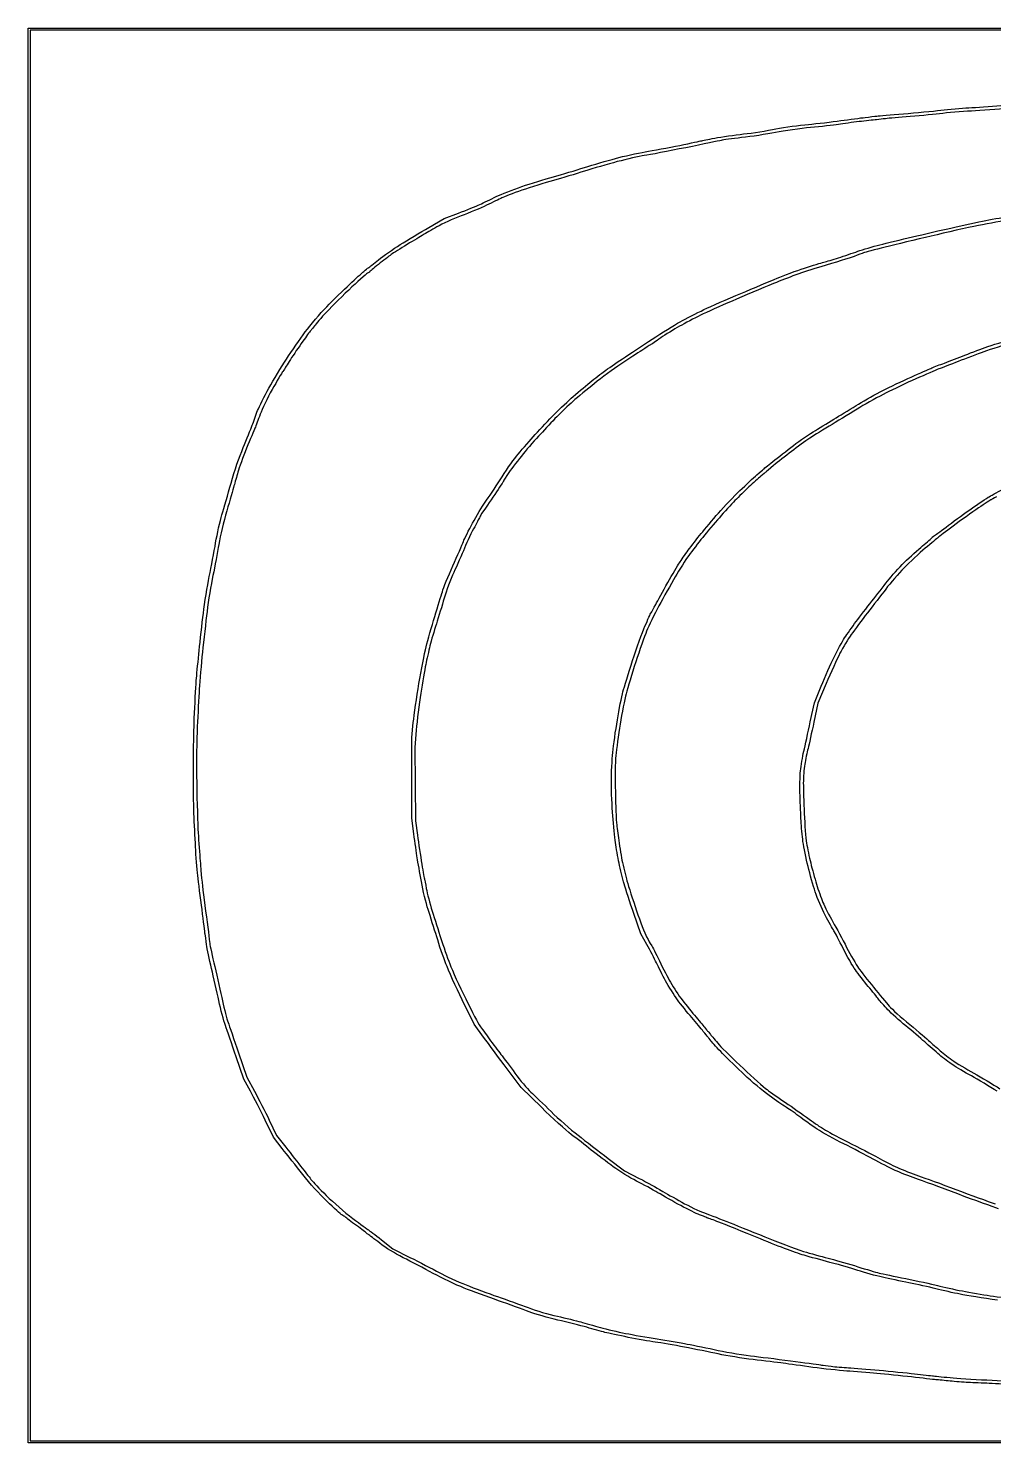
# Model space of a CAD drawing. Header units: millimetres. Extents: x 2 to 499, y 1 to 498.
# Drawn here: x 1.8 to 171.4, y 249 to 497.6 of the extents above; entities that cross this region are included whole.
import ezdxf

# ---------------------------------------------------------------- set-up
doc = ezdxf.new("R2010")
doc.units = ezdxf.units.MM
doc.layers.add('Calque_1', color=7, linetype='CONTINUOUS')

msp = doc.modelspace()

# ---------------------------------------------------------------- linework, layer by layer
at = {"layer": 'Calque_1', "color": 7}
for points in [[(1.796691, 373.29906), (1.796691, 497.562898), (250.50378, 497.562898), (499.21088, 497.562898), (499.21088, 373.29906), (499.21088, 249.03523), (250.50378, 249.03523), (1.796691, 249.03523)], [(499.05032, 373.29906), (499.05032, 497.239925), (250.58406, 497.239925), (2.11781, 497.239925), (2.11781, 373.29906), (2.11781, 249.3582), (250.58406, 249.3582), (499.05032, 249.3582)]]:
    msp.add_lwpolyline(points, close=True, dxfattribs=at)
for points in [[(72.150737, 462.570025), (74.828838, 464.131044), (77.381195, 465.089395)], [(139.17195, 375.69769), (139.88823, 379.06522), (141.10329, 381.99566)], [(141.96384, 382.42305), (140.49483, 378.9511), (139.79888, 375.64062)], [(69.528444, 356.02002), (69.174417, 358.76529), (69.170017, 365.87068), (69.165617, 372.97609), (69.436007, 375.55988)], [(69.945681, 374.2605), (69.680277, 371.19974), (69.759877, 364.74029), (69.839477, 358.28083), (70.168489, 355.77779)], [(110.44861, 336.5888), (109.38641, 338.4706), (108.17274, 342.00484)], [(81.775069, 320.30332), (80.1088, 322.59232), (78.03869, 326.8262)], [(40.818223, 310.79455), (39.653195, 312.88466), (38.319365, 316.85029)], [(38.742057, 317.51669), (40.174818, 313.24849), (41.520779, 310.815)], [(91.926563, 307.96882), (88.369802, 311.44975), (85.905571, 314.73203)], [(46.41752, 300.7433), (44.877411, 302.72946), (43.430332, 305.71695)], [(44.139461, 305.71176), (45.412184, 303.042), (47.050363, 300.94791)], [(103.67395, 298.99747), (106.5661, 296.80861), (109.13299, 295.47957)], [(63.819123, 284.69093), (65.820422, 283.12399), (68.85071, 281.60303)]]:
    msp.add_lwpolyline(points, dxfattribs=at)
for points in [[(150.87644, 482.140336), (151.22967, 482.183436), (153.32497, 482.362757), (155.53267, 482.538812)], [(155.53267, 482.538812), (157.74037, 482.714867), (160.7027, 483.002287), (162.11562, 483.177522)], [(161.87476, 482.547438), (160.50598, 482.373968), (157.8688, 482.119017), (156.01433, 481.98088)], [(167.49435, 483.029684), (165.77234, 482.937924), (163.24353, 482.720908), (161.87476, 482.547438)], [(162.11562, 483.177522), (163.52855, 483.352759), (165.73224, 483.542198), (167.0127, 483.598494)], [(167.0127, 483.598494), (168.29317, 483.654784), (170.82655, 483.840368), (172.64245, 484.010886)], [(173.99702, 483.514716), (172.14256, 483.339712), (169.21635, 483.121448), (167.49435, 483.029684)], [(127.46116, 478.992049), (129.03616, 479.171544), (131.5892, 479.569512), (133.13458, 479.876424)], [(139.23582, 480.117184), (137.42552, 479.947063), (134.64381, 479.555143), (133.05427, 479.246249)], [(133.13458, 479.876424), (134.71061, 480.189419), (137.21341, 480.544798), (138.83446, 480.685762)], [(138.83446, 480.685762), (140.424, 480.823986), (142.98895, 481.115491), (144.53433, 481.33355)], [(144.13289, 480.671837), (143.24981, 480.536897), (141.04614, 480.287303), (139.23582, 480.117184)], [(147.74548, 481.157022), (146.64165, 481.025109), (145.01597, 480.806776), (144.13289, 480.671837)], [(144.53433, 481.33355), (146.07972, 481.551608), (147.99439, 481.804706), (148.78916, 481.895989)], [(150.79614, 481.493126), (150.22212, 481.440186), (148.84934, 481.288936), (147.74548, 481.157022)], [(148.78916, 481.895989), (149.58393, 481.987279), (150.52321, 482.097228), (150.87644, 482.140336)], [(152.24118, 481.659555), (152.0204, 481.620965), (151.37013, 481.546069), (150.79614, 481.493126)], [(156.01433, 481.98088), (154.15986, 481.842743), (152.46194, 481.698146), (152.24118, 481.659555)], [(116.25206, 476.993473), (118.22593, 477.394617), (119.92385, 477.75312), (120.02522, 477.790144)], [(123.50097, 477.862981), (123.19189, 477.784551), (120.41019, 477.210042), (117.31942, 476.58628)], [(120.02522, 477.790144), (120.12658, 477.827164), (121.19683, 478.039315), (122.40353, 478.261579)], [(122.40353, 478.261579), (123.61023, 478.483843), (125.88617, 478.812556), (127.46116, 478.992049)], [(127.11356, 478.345097), (125.43572, 478.158359), (123.81005, 477.941407), (123.50097, 477.862981)], [(133.05427, 479.246249), (131.46473, 478.937354), (128.79141, 478.531836), (127.11356, 478.345097)], [(99.497314, 473.097023), (100.99855, 473.575566), (103.45511, 474.295312), (104.95634, 474.696461)], [(104.95634, 474.696461), (106.45758, 475.097611), (108.80577, 475.614439), (110.17454, 475.844972)], [(110.01395, 475.193961), (109.08672, 475.051947), (106.95528, 474.572896), (105.27743, 474.129405)], [(117.31942, 476.58628), (114.22864, 475.962517), (110.94118, 475.335974), (110.01395, 475.193961)], [(110.17454, 475.844972), (111.54331, 476.075505), (114.27819, 476.592331), (116.25206, 476.993473)], [(99.497283, 472.452042), (97.996044, 471.972984), (95.539488, 471.245377), (94.038251, 470.835134)], [(94.03828, 471.482063), (95.539509, 471.891751), (97.996075, 472.618483), (99.497314, 473.097023)], [(105.27743, 474.129405), (103.59959, 473.685912), (100.99852, 472.931099), (99.497283, 472.452042)], [(84.003294, 467.977376), (84.930527, 468.426403), (86.95358, 469.231053), (88.498968, 469.765483)], [(94.038251, 470.835134), (92.537017, 470.424892), (90.044326, 469.646645), (88.498938, 469.105696)], [(88.498968, 469.765483), (90.044356, 470.299916), (92.537046, 471.072377), (94.03828, 471.482063)], [(81.125484, 466.604353), (81.781047, 466.910487), (83.076062, 467.528347), (84.003294, 467.977376)], [(84.966624, 467.752161), (84.569237, 467.548668), (83.377082, 466.972542), (82.317386, 466.471881)], [(88.498938, 469.105696), (86.953551, 468.564745), (85.364009, 467.955655), (84.966624, 467.752161)], [(77.381195, 465.089395), (78.784991, 465.616486), (80.469922, 466.298218), (81.125484, 466.604353)], [(82.317386, 466.471881), (81.257692, 465.971218), (79.23464, 465.12806), (77.821713, 464.598196)], [(67.150613, 459.560349), (68.427725, 460.35711), (70.67778, 461.711465), (72.150737, 462.570025)], [(73.56688, 462.653661), (72.639646, 462.114031), (71.555868, 461.487889), (71.158483, 461.262236)], [(77.821713, 464.598196), (76.305773, 464.029701), (74.561714, 463.232635), (73.56688, 462.653661)], [(157.13833, 460.911689), (159.08112, 461.368128), (162.2038, 462.096134), (164.07767, 462.529482)], [(168.69859, 462.899777), (166.75582, 462.504102), (163.03483, 461.674978), (160.42976, 461.05728)], [(164.07767, 462.529482), (165.95153, 462.962831), (168.62484, 463.534734), (170.01837, 463.80038)], [(174.2379, 463.887059), (173.13404, 463.73973), (170.64136, 463.295452), (168.69859, 462.899777)], [(170.01837, 463.80038), (171.41191, 464.066024), (173.41909, 464.399306), (174.47879, 464.541005)], [(71.158483, 461.262236), (70.761097, 461.036583), (69.49669, 460.276671), (68.348686, 459.573542)], [(151.38383, 459.518981), (152.60603, 459.828533), (155.19556, 460.455252), (157.13833, 460.911689)], [(160.42976, 461.05728), (157.82467, 460.43958), (154.17595, 459.561438), (152.32149, 459.10585)], [(65.538889, 457.789687), (65.141504, 457.511696), (64.129977, 456.739446), (63.291052, 456.073578)], [(63.318642, 456.884413), (64.149114, 457.559416), (65.873502, 458.763587), (67.150613, 459.560349)], [(68.348686, 459.573542), (67.200683, 458.870414), (65.936275, 458.067679), (65.538889, 457.789687)], [(146.86244, 457.491005), (146.15598, 457.233532), (143.51879, 456.399886), (141.00201, 455.638457)], [(144.13299, 457.244027), (145.10438, 457.55161), (146.63321, 458.062667), (147.5304, 458.379712)], [(148.54832, 458.118324), (148.32756, 458.030764), (147.56891, 457.748477), (146.86244, 457.491005)], [(147.5304, 458.379712), (148.42759, 458.696756), (150.16163, 459.209427), (151.38383, 459.518981)], [(152.32149, 459.10585), (150.46702, 458.650265), (148.7691, 458.205877), (148.54832, 458.118324)], [(58.241403, 452.566825), (59.305472, 453.555954), (60.429842, 454.583251), (60.740001, 454.849704)], [(60.740001, 454.849704), (61.050161, 455.116156), (61.417499, 455.406833), (61.55631, 455.495649)], [(61.55631, 455.495649), (61.695121, 455.584469), (62.48817, 456.209411), (63.318642, 456.884413)], [(63.291052, 456.073578), (62.452127, 455.407709), (61.741651, 454.805441), (61.712216, 454.735203)], [(141.00201, 455.638457), (137.77249, 454.661388), (135.33949, 453.802067), (132.73318, 452.717947)], [(133.33918, 453.651945), (134.55552, 454.17212), (136.72308, 454.969652), (138.15597, 455.424235)], [(138.15597, 455.424235), (139.58887, 455.878818), (141.12249, 456.348407), (141.56403, 456.467767)], [(141.56403, 456.467767), (142.00557, 456.587128), (143.16161, 456.936445), (144.13299, 457.244027)], [(54.21628, 448.610407), (55.366029, 449.797304), (57.177334, 451.577693), (58.241403, 452.566825)], [(61.500498, 454.607499), (61.413488, 454.607499), (60.137037, 453.486232), (58.663942, 452.115795)], [(61.712216, 454.735203), (61.682786, 454.664973), (61.587509, 454.607499), (61.500498, 454.607499)], [(132.73318, 452.717947), (130.7021, 451.873096), (127.41465, 450.489307), (125.42772, 449.64286)], [(126.95309, 450.967824), (129.2491, 451.923913), (132.12284, 453.131768), (133.33918, 453.651945)], [(58.663942, 452.115795), (57.190844, 450.745358), (55.190813, 448.772521), (54.219426, 447.73171)], [(120.48148, 448.123288), (121.74487, 448.731693), (124.65709, 450.011734), (126.95309, 450.967824)], [(50.460666, 444.203267), (51.376504, 445.440295), (53.06653, 447.423506), (54.21628, 448.610407)], [(54.219426, 447.73171), (53.248039, 446.690902), (52.272639, 445.577599), (52.051868, 445.257705)], [(116.2947, 445.971802), (117.33406, 446.546715), (119.2181, 447.514883), (120.48148, 448.123288)], [(125.42772, 449.64286), (123.44079, 448.796413), (120.9481, 447.669328), (119.88841, 447.138223)], [(52.051868, 445.257705), (51.831098, 444.937812), (51.572086, 444.603412), (51.476284, 444.514595)], [(111.41466, 442.944198), (113.05934, 444.034466), (115.25535, 445.396889), (116.2947, 445.971802)], [(116.19553, 445.195878), (115.22415, 444.658692), (113.73768, 443.74063), (112.89229, 443.155738)], [(119.88841, 447.138223), (118.82871, 446.607119), (117.16692, 445.733063), (116.19553, 445.195878)], [(47.164864, 439.439416), (48.061716, 440.822507), (49.544827, 442.966239), (50.460666, 444.203267)], [(50.258082, 442.89973), (49.683875, 442.100372), (48.696542, 440.660305), (48.064011, 439.699584)], [(51.476284, 444.514595), (51.380484, 444.425775), (50.832291, 443.699089), (50.258082, 442.89973)], [(106.2087, 439.508813), (107.42731, 440.308006), (109.76999, 441.853931), (111.41466, 442.944198)], [(112.89229, 443.155738), (112.04689, 442.570847), (111.23559, 442.01963), (111.0894, 441.930813)], [(175.28125, 442.492182), (173.33848, 441.943957), (170.80966, 441.147195), (169.66166, 440.721603)], [(169.88125, 441.467416), (170.97326, 441.858698), (173.42983, 442.617764), (175.34029, 443.154227)], [(109.57585, 440.97097), (108.88959, 440.531874), (107.24433, 439.451026), (105.91971, 438.569085)], [(111.0894, 441.930813), (110.94321, 441.841993), (110.26212, 441.410065), (109.57585, 440.97097)], [(162.43675, 438.625971), (163.23153, 438.912797), (164.78493, 439.509391), (165.88879, 439.951733)], [(169.66166, 440.721603), (168.51366, 440.29601), (166.4906, 439.529128), (165.16599, 439.01742)], [(165.88879, 439.951733), (166.99263, 440.394077), (168.78924, 441.076133), (169.88125, 441.467416)], [(44.066912, 434.339841), (44.873934, 435.761516), (46.268012, 438.056325), (47.164864, 439.439416)], [(46.913956, 437.872086), (46.913956, 437.827676), (46.740948, 437.560033), (46.529492, 437.277302)], [(48.064011, 439.699584), (47.431481, 438.73886), (46.913956, 437.916487), (46.913956, 437.872086)], [(105.91971, 438.569085), (104.59509, 437.687143), (102.49691, 436.149578), (101.2571, 435.15227)], [(103.02969, 437.335402), (103.55954, 437.731583), (104.99009, 438.70962), (106.2087, 439.508813)], [(156.89744, 436.273931), (158.44282, 436.957232), (159.99625, 437.648634), (160.34948, 437.810383)], [(161.75252, 437.701982), (161.19974, 437.490199), (159.39344, 436.711178), (157.73853, 435.970826)], [(160.34948, 437.810383), (160.70271, 437.97213), (161.64198, 438.339145), (162.43675, 438.625971)], [(165.16599, 439.01742), (163.84137, 438.505711), (162.3053, 437.913765), (161.75252, 437.701982)], [(46.529492, 437.277302), (46.318036, 436.994571), (45.467734, 435.561281), (44.639929, 434.092212)], [(97.169254, 432.548133), (98.096482, 433.366373), (99.577647, 434.616169), (100.46073, 435.325457)], [(101.2571, 435.15227), (100.01728, 434.154963), (98.319358, 432.742421), (97.483938, 432.013288)], [(100.46073, 435.325457), (101.34382, 436.034745), (102.49984, 436.93922), (103.02969, 437.335402)], [(151.92009, 433.92666), (153.11224, 434.53436), (155.35205, 435.590633), (156.89744, 436.273931)], [(157.73853, 435.970826), (156.08361, 435.230472), (153.71807, 434.118196), (152.48176, 433.499102)], [(42.086951, 430.383422), (42.368909, 431.137776), (43.259891, 432.918164), (44.066912, 434.339841)], [(44.639929, 434.092212), (43.768424, 432.545588), (42.879191, 430.710127), (42.527561, 429.732077)], [(93.789191, 429.30947), (94.720988, 430.272495), (96.242017, 431.729892), (97.169254, 432.548133)], [(147.66524, 431.544618), (148.81325, 432.247041), (150.72793, 433.318961), (151.92009, 433.92666)], [(152.48176, 433.499102), (151.24545, 432.880007), (149.18627, 431.732143), (147.9058, 430.948293)], [(41.128962, 427.800721), (41.373897, 428.466852), (41.804993, 429.629067), (42.086951, 430.383422)], [(97.483938, 432.013288), (96.648528, 431.284154), (95.362632, 430.056218), (94.6264, 429.28454)], [(147.9058, 430.948293), (146.62534, 430.164442), (144.42165, 428.821832), (143.00872, 427.964717)], [(143.73153, 429.12821), (144.74708, 429.754811), (146.51724, 430.842194), (147.66524, 431.544618)], [(39.552485, 423.878318), (40.174611, 425.369507), (40.884026, 427.134589), (41.128962, 427.800721)], [(42.527561, 429.732077), (42.193561, 428.803072), (41.782317, 427.715965), (41.613686, 427.316287)], [(90.494208, 425.782165), (91.374644, 426.759159), (92.857387, 428.346446), (93.789191, 429.30947)], [(94.6264, 429.28454), (93.890171, 428.512862), (92.612599, 427.1548), (91.787355, 426.266624)], [(143.00872, 427.964717), (141.5958, 427.107598), (139.82563, 426.006683), (139.07501, 425.51824)], [(140.06327, 426.88555), (141.06528, 427.492411), (142.71599, 428.501607), (143.73153, 429.12821)], [(41.613686, 427.316287), (41.445053, 426.916607), (40.788994, 425.317892), (40.155774, 423.763584)], [(87.579004, 422.368703), (88.301928, 423.269115), (89.613771, 424.805172), (90.494208, 425.782165)], [(91.787355, 426.266624), (90.962109, 425.378449), (89.592912, 423.816067), (88.744695, 422.794665)], [(139.07501, 425.51824), (138.3244, 425.029793), (136.87936, 423.988215), (135.86381, 423.203619)], [(136.20916, 424.248043), (137.32691, 425.091811), (139.06126, 426.278687), (140.06327, 426.88555)], [(37.428495, 417.661089), (38.055391, 419.874791), (38.838274, 422.166405), (39.552485, 423.878318)], [(40.155774, 423.763584), (39.522553, 422.209277), (38.831947, 420.319885), (38.62109, 419.564937)], [(88.744695, 422.794665), (87.896478, 421.773264), (86.771672, 420.299723), (86.245129, 419.520132)], [(132.57195, 421.423151), (133.45467, 422.133076), (135.0914, 423.404277), (136.20916, 424.248043)], [(135.86381, 423.203619), (134.84828, 422.419023), (133.43936, 421.301792), (132.7329, 420.720884)], [(84.6802, 418.238786), (85.551617, 419.609828), (86.85608, 421.46829), (87.579004, 422.368703)], [(129.77471, 419.076249), (130.34218, 419.56242), (130.8426, 419.998937), (130.88675, 420.046287)], [(130.88675, 420.046287), (130.93085, 420.093637), (131.68924, 420.713226), (132.57195, 421.423151)], [(132.7329, 420.720884), (132.02644, 420.139976), (131.4123, 419.624075), (131.36814, 419.574438)], [(35.819891, 412.087285), (36.158554, 413.224592), (36.882426, 415.732803), (37.428495, 417.661089)], [(38.62109, 419.564937), (38.410235, 418.809987), (38.09953, 417.719953), (37.930637, 417.14264)], [(82.081251, 414.310199), (82.639254, 415.099879), (83.808782, 416.867744), (84.6802, 418.238786)], [(85.287776, 418.00968), (85.287776, 417.95852), (84.5891, 416.888654), (83.735162, 415.632189)], [(86.245129, 419.520132), (85.718585, 418.740538), (85.287776, 418.060835), (85.287776, 418.00968)], [(126.82035, 416.335206), (127.87778, 417.356609), (129.20724, 418.590078), (129.77471, 419.076249)], [(130.48506, 418.839555), (130.04352, 418.485009), (129.10425, 417.651632), (128.39778, 416.987609)], [(131.36814, 419.574438), (131.32404, 419.524798), (130.9266, 419.194103), (130.48506, 418.839555)], [(170.43866, 415.149054), (171.22676, 415.639372), (174.57546, 417.41627), (177.8802, 419.097716)], [(37.930637, 417.14264), (37.761743, 416.565325), (37.19242, 414.603266), (36.665477, 412.782506)], [(83.735162, 415.632189), (82.881226, 414.375724), (81.941951, 413.003276), (81.647885, 412.582303)], [(123.05713, 412.378789), (124.06948, 413.533417), (125.76293, 415.313805), (126.82035, 416.335206)], [(128.39778, 416.987609), (127.69132, 416.323587), (126.58451, 415.232962), (125.93821, 414.563998)], [(167.00572, 412.848469), (168.10572, 413.623471), (169.65054, 414.658735), (170.43866, 415.149054)], [(171.86632, 415.263361), (171.40099, 414.9647), (170.981, 414.720343), (170.933, 414.720343)], [(36.665477, 412.782506), (36.099998, 410.828588), (35.530977, 408.413258), (35.276866, 406.888249)], [(79.84565, 410.60573), (80.517227, 411.853507), (81.523246, 413.520517), (82.081251, 414.310199)], [(81.647885, 412.582303), (81.35382, 412.161331), (81.113222, 411.777728), (81.113222, 411.729853)], [(125.93821, 414.563998), (125.2919, 413.895035), (124.05972, 412.548344), (123.20003, 411.57135)], [(163.02937, 409.930873), (164.11636, 410.760548), (165.90573, 412.073468), (167.00572, 412.848469)], [(168.71641, 413.273329), (167.54528, 412.477472), (165.54484, 411.049404), (164.27098, 410.099846)], [(170.933, 414.720343), (170.885, 414.720343), (169.88753, 414.069187), (168.71641, 413.273329)], [(34.710889, 407.161949), (34.982177, 408.733578), (35.481227, 410.94998), (35.819891, 412.087285)], [(78.237403, 407.370417), (78.450363, 407.902061), (79.174073, 409.357952), (79.84565, 410.60573)], [(81.113222, 411.729853), (81.113222, 411.681983), (80.710876, 410.900043), (80.219121, 409.992219)], [(119.9905, 408.764988), (120.6648, 409.597951), (122.04479, 411.224161), (123.05713, 412.378789)], [(123.20003, 411.57135), (122.34035, 410.594357), (121.02194, 409.031975), (120.27024, 408.099391)], [(164.27098, 410.099846), (162.99713, 409.15029), (161.81038, 408.244567), (161.63377, 408.087133)], [(80.219121, 409.992219), (79.727364, 409.084393), (78.923085, 407.396932), (78.431832, 406.242303)], [(117.74118, 405.858232), (118.304, 406.623984), (119.31619, 407.932026), (119.9905, 408.764988)], [(120.27024, 408.099391), (119.51855, 407.166807), (118.43096, 405.749764), (117.85339, 404.950406)], [(158.91588, 406.633126), (159.70436, 407.292166), (160.46945, 407.964353), (160.61606, 408.126877)], [(161.63377, 408.087133), (161.45715, 407.929699), (160.44563, 407.078552), (159.38594, 406.195695)], [(160.61606, 408.126877), (160.76268, 408.289399), (160.92098, 408.422371), (160.96782, 408.422371)], [(160.96782, 408.422371), (161.01472, 408.422371), (161.94236, 409.101196), (163.02937, 409.930873)], [(33.585994, 401.236197), (33.933398, 402.923731), (34.439602, 405.590319), (34.710889, 407.161949)], [(35.276866, 406.888249), (35.040073, 405.467169), (34.569138, 402.996426), (34.230343, 401.397709)], [(76.370137, 403.093317), (77.184174, 404.914078), (78.024444, 406.838773), (78.237403, 407.370417)], [(78.431832, 406.242303), (77.940581, 405.087675), (77.086135, 403.152449), (76.533065, 401.9418)], [(116.1769, 403.627747), (116.47444, 404.088759), (117.17836, 405.092478), (117.74118, 405.858232)], [(159.38594, 406.195695), (158.32624, 405.31284), (156.64862, 403.76312), (155.65792, 402.751876)], [(155.7207, 403.739263), (156.68956, 404.671848), (158.12739, 405.974087), (158.91588, 406.633126)], [(74.537963, 398.571697), (74.731622, 399.237829), (75.5561, 401.272558), (76.370137, 403.093317)], [(114.13687, 400.155788), (114.96134, 401.604353), (115.87936, 403.166734), (116.1769, 403.627747)], [(117.85339, 404.950406), (117.27582, 404.151048), (116.18572, 402.443329), (115.43095, 401.155474)], [(155.65792, 402.751876), (154.66721, 401.740632), (153.22217, 400.069057), (152.44672, 399.037265)], [(152.74783, 400.42879), (153.41405, 401.316966), (154.75184, 402.806679), (155.7207, 403.739263)], [(32.551932, 394.77674), (32.77326, 396.641908), (33.238588, 399.548664), (33.585994, 401.236197)], [(34.230343, 401.397709), (33.89155, 399.798993), (33.428984, 396.964907), (33.202419, 395.09973)], [(76.533065, 401.9418), (75.976526, 400.723557), (75.227014, 398.704425), (74.854616, 397.420178)], [(112.01962, 396.310885), (112.35963, 396.977017), (113.31239, 398.707224), (114.13687, 400.155788)], [(115.43095, 401.155474), (114.67617, 399.867619), (113.3995, 397.583702), (112.5939, 396.080098)], [(149.99339, 396.876089), (150.8421, 397.941899), (152.08159, 399.540616), (152.74783, 400.42879)], [(73.213146, 394.21156), (73.748137, 395.9435), (74.344304, 397.905565), (74.537963, 398.571697)], [(152.44672, 399.037265), (151.67127, 398.005473), (150.22077, 396.124536), (149.22339, 394.8574)], [(74.854616, 397.420178), (74.48454, 396.143937), (73.866697, 394.11871), (73.48163, 392.91967)], [(112.5939, 396.080098), (111.7883, 394.5765), (110.81408, 392.57811), (110.42895, 391.63923)], [(111.21649, 394.85751), (111.31819, 394.99073), (111.67961, 395.64476), (112.01962, 396.310885)], [(147.228, 393.30828), (147.90025, 394.20476), (149.14468, 395.81028), (149.99339, 396.876089)], [(31.820237, 388.23653), (32.001341, 389.96848), (32.330603, 392.91158), (32.551932, 394.77674)], [(33.202419, 395.09973), (32.975856, 393.23457), (32.611586, 390.0008), (32.39293, 387.91358)], [(71.696851, 388.88251), (71.995824, 390.08154), (72.678157, 392.47962), (73.213146, 394.21156)], [(73.48163, 392.91967), (73.096565, 391.72063), (72.594247, 389.98895), (72.365368, 389.07149)], [(110.12959, 392.51595), (110.62567, 393.67058), (111.11477, 394.72428), (111.21649, 394.85751)], [(145.20728, 390.44817), (145.64642, 391.12476), (146.55573, 392.4118), (147.228, 393.30828)], [(149.22339, 394.8574), (148.22601, 393.59026), (146.94728, 391.88603), (146.38175, 391.07022)], [(107.94735, 386.46021), (108.65151, 388.63624), (109.63352, 391.36132), (110.12959, 392.51595)], [(110.42895, 391.63923), (110.04383, 390.70033), (109.18175, 388.26078), (108.51323, 386.21797)], [(143.3636, 387.07207), (143.93848, 388.25236), (144.76814, 389.77161), (145.20728, 390.44817)], [(146.38175, 391.07022), (145.81622, 390.25441), (144.92137, 388.75625), (144.39318, 387.74096)], [(31.341438, 383.39194), (31.423678, 384.32453), (31.639133, 386.5046), (31.820237, 388.23653)], [(32.39293, 387.91358), (32.174276, 385.82638), (31.921931, 382.91962), (31.832167, 381.45414)], [(70.429831, 382.42305), (70.82772, 384.77672), (71.397879, 387.68347), (71.696851, 388.88251)], [(72.365368, 389.07149), (72.13649, 388.15403), (71.801384, 386.66432), (71.620688, 385.76102)], [(144.39318, 387.74096), (143.865, 386.72569), (142.77179, 384.33262), (141.96384, 382.42305)], [(71.620688, 385.76102), (71.439994, 384.85772), (71.048912, 382.58924), (70.751619, 380.71996)], [(106.25749, 380.96967), (106.48275, 381.81344), (107.24319, 384.28418), (107.94735, 386.46021)], [(108.51323, 386.21797), (107.84471, 384.17518), (107.082, 381.6681), (106.81832, 380.6467)], [(141.10329, 381.99566), (141.77157, 383.60739), (142.78871, 385.89179), (143.3636, 387.07207)], [(30.999104, 377.25546), (31.105149, 379.69795), (31.259202, 382.45936), (31.341438, 383.39194)], [(31.832167, 381.45414), (31.742407, 379.98864), (31.585646, 377.02713), (31.483818, 374.87299)], [(69.436007, 375.55988), (69.584722, 376.98095), (70.031943, 380.06939), (70.429831, 382.42305)], [(70.751619, 380.71996), (70.454325, 378.85067), (70.091652, 375.94391), (69.945681, 374.2605)], [(105.28268, 376.04433), (105.59356, 377.90951), (106.03223, 380.12591), (106.25749, 380.96967)], [(106.81832, 380.6467), (106.55464, 379.62529), (106.08695, 377.22722), (105.77901, 375.31764)], [(30.79201, 367.64702), (30.79981, 370.48917), (30.893059, 374.81298), (30.999104, 377.25546)], [(104.47563, 370.33469), (104.60862, 371.60982), (104.9718, 374.17917), (105.28268, 376.04433)], [(105.77901, 375.31764), (105.47106, 373.40807), (105.13237, 370.92122), (105.02635, 369.79131)], [(138.04043, 370.5538), (138.26881, 371.53079), (138.778, 373.84554), (139.17195, 375.69769)], [(139.79888, 375.64062), (139.41612, 373.81986), (138.95724, 371.7488), (138.77913, 371.03826)], [(31.483818, 374.87299), (31.374207, 372.55414), (31.333565, 368.50266), (31.384198, 364.94157)], [(104.23722, 365.08638), (104.23522, 366.6978), (104.34264, 369.05955), (104.47563, 370.33469)], [(137.45596, 367.08184), (137.54906, 368.01442), (137.81203, 369.5768), (138.04043, 370.5538)], [(138.77913, 371.03826), (138.60103, 370.32772), (138.34189, 369.07414), (138.20325, 368.25255)], [(105.02635, 369.79131), (104.89851, 368.42883), (104.86608, 366.25339), (104.93005, 363.33187)], [(138.20325, 368.25255), (138.06462, 367.43094), (137.95188, 365.94122), (137.95271, 364.94207)], [(30.899458, 359.57269), (30.832508, 361.17142), (30.784159, 364.80485), (30.79201, 367.64702)], [(137.38186, 362.72171), (137.32876, 364.2082), (137.36146, 366.13589), (137.45596, 367.08184)], [(31.384198, 364.94157), (31.431238, 361.63342), (31.549031, 357.6914), (31.645964, 356.1815)], [(104.47181, 359.169), (104.34465, 360.81213), (104.23908, 363.47494), (104.23722, 365.08638)], [(104.93005, 363.33187), (104.98305, 360.90906), (105.06763, 358.56342), (105.11788, 358.11933)], [(137.95271, 364.94207), (137.95356, 363.94291), (138.02491, 361.5267), (138.11165, 359.57272)], [(137.5605, 358.28083), (137.5146, 359.25782), (137.4342, 361.25621), (137.38186, 362.72171)], [(31.176614, 353.75918), (31.091124, 355.3579), (30.966407, 357.97398), (30.899458, 359.57269)], [(104.9453, 354.4859), (104.81204, 355.41848), (104.59897, 357.52588), (104.47181, 359.169)], [(105.11788, 358.11933), (105.16818, 357.67524), (105.32261, 356.40354), (105.46115, 355.29332)], [(137.894, 354.64738), (137.75652, 355.66879), (137.60644, 357.30384), (137.5605, 358.28083)], [(138.11165, 359.57272), (138.19825, 357.61874), (138.38472, 355.29333), (138.5261, 354.40515)], [(31.645964, 356.1815), (31.742884, 354.67161), (31.895862, 352.4552), (31.985889, 351.25617)], [(70.125753, 351.82136), (69.991947, 352.62073), (69.723159, 354.51012), (69.528444, 356.02002)], [(70.168489, 355.77779), (70.349447, 354.40111), (70.688004, 352.11408), (70.920838, 350.6955)], [(31.58408, 348.67235), (31.44546, 349.87139), (31.2621, 352.16046), (31.176614, 353.75918)], [(105.58729, 350.85246), (105.36744, 351.91827), (105.07856, 353.5533), (104.9453, 354.4859)], [(105.46115, 355.29332), (105.5997, 354.1831), (105.88413, 352.41977), (106.09322, 351.37479)], [(138.77445, 350.30759), (138.42771, 351.67307), (138.03149, 353.62598), (137.894, 354.64738)], [(138.5261, 354.40515), (138.66745, 353.51698), (138.99335, 351.94051), (139.25033, 350.90186)], [(31.985889, 351.25617), (32.075909, 350.05713), (32.188522, 348.67642), (32.236131, 348.18793)], [(70.858065, 347.62272), (70.589098, 349.13262), (70.259557, 351.02201), (70.125753, 351.82136)], [(70.920838, 350.6955), (71.153673, 349.2769), (71.3699, 348.07438), (71.401342, 348.02321)], [(106.47303, 347.22685), (106.2057, 348.15512), (105.80712, 349.78664), (105.58729, 350.85246)], [(106.09322, 351.37479), (106.30232, 350.32982), (106.69927, 348.69476), (106.97532, 347.74135)], [(139.25033, 350.90186), (139.5073, 349.86324), (139.96549, 348.19186), (140.26853, 347.18767)], [(32.314202, 342.69737), (32.051256, 344.78456), (31.722701, 347.47331), (31.58408, 348.67235)], [(32.236131, 348.18793), (32.283741, 347.69942), (32.606435, 345.11968), (32.953234, 342.45516)], [(71.401342, 348.02321), (71.432782, 347.97211), (71.576379, 347.24331), (71.72044, 346.40381)], [(140.05331, 345.82041), (139.6967, 346.92288), (139.12121, 348.9421), (138.77445, 350.30759)], [(72.048656, 342.69739), (71.647971, 343.94249), (71.137366, 346.05481), (70.858065, 347.62272)], [(71.72044, 346.40381), (71.8645, 345.56433), (72.332235, 343.78742), (72.759848, 342.45516)], [(108.17274, 342.00484), (107.50523, 343.94869), (106.74035, 346.2986), (106.47303, 347.22685)], [(106.97532, 347.74135), (107.25137, 346.78793), (108.00718, 344.43775), (108.65489, 342.51875)], [(141.81822, 341.71455), (141.13229, 343.00553), (140.45165, 344.58897), (140.05331, 345.82041)], [(140.26853, 347.18767), (140.57157, 346.1835), (141.08226, 344.73147), (141.4034, 343.96092)], [(141.4034, 343.96092), (141.72454, 343.19038), (142.50667, 341.66433), (143.14146, 340.56971)], [(32.858576, 338.41796), (32.822116, 338.68443), (32.577149, 340.61013), (32.314202, 342.69737)], [(32.953234, 342.45516), (33.300035, 339.79062), (33.626106, 337.24722), (33.677833, 336.80312)], [(73.541887, 337.93353), (73.106468, 339.35461), (72.434514, 341.49834), (72.048656, 342.69739)], [(72.759848, 342.45516), (73.187463, 341.12289), (73.871171, 338.96114), (74.279204, 337.65127)], [(108.65489, 342.51875), (109.3026, 340.59974), (110.0992, 338.52869), (110.4251, 337.91638)], [(143.33434, 338.97651), (143.11456, 339.32665), (142.43231, 340.55877), (141.81822, 341.71455)], [(143.14146, 340.56971), (143.77625, 339.47508), (144.86519, 337.4531), (145.56132, 336.07644)], [(33.10649, 336.56087), (33.0066, 337.31581), (32.895035, 338.15151), (32.858576, 338.41796)], [(144.95795, 335.87589), (144.28474, 337.23107), (143.5541, 338.62635), (143.33434, 338.97651)], [(33.984527, 332.36222), (33.6015, 333.91653), (33.206382, 335.80592), (33.10649, 336.56087)], [(33.677833, 336.80312), (33.729563, 336.35905), (34.122885, 334.50597), (34.551882, 332.68523)], [(75.15107, 333.20492), (74.701438, 334.38457), (73.977306, 336.51245), (73.541887, 337.93353)], [(74.279204, 337.65127), (74.687236, 336.34138), (75.384153, 334.3304), (75.82791, 333.18243)], [(110.4251, 337.91638), (110.75101, 337.3041), (111.0924, 336.70892), (111.18375, 336.59378)], [(112.15939, 333.33277), (111.80267, 334.0886), (111.03282, 335.55382), (110.44861, 336.5888)], [(111.18375, 336.59378), (111.27515, 336.47871), (111.83406, 335.38862), (112.42589, 334.17149)], [(147.1067, 332.12002), (146.59811, 332.83057), (145.63118, 334.52071), (144.95795, 335.87589)], [(145.56132, 336.07644), (146.25746, 334.69976), (147.19608, 333.06472), (147.64715, 332.44299)], [(78.03869, 326.8262), (76.90013, 329.15485), (75.600701, 332.02526), (75.15107, 333.20492)], [(75.82791, 333.18243), (76.271667, 332.03443), (77.540102, 329.2547), (78.646655, 327.00523)], [(113.76736, 330.18218), (113.23969, 331.15918), (112.51609, 332.57694), (112.15939, 333.33277)], [(112.42589, 334.17149), (113.01773, 332.95436), (113.90352, 331.22165), (114.39432, 330.321)], [(35.279866, 326.7102), (34.950457, 328.26451), (34.367554, 330.80791), (33.984527, 332.36222)], [(34.551882, 332.68523), (34.980881, 330.86446), (35.590679, 328.16348), (35.906986, 326.68303)], [(149.34877, 329.21327), (148.62421, 330.10144), (147.61528, 331.40949), (147.1067, 332.12002)], [(147.64715, 332.44299), (148.09822, 331.82127), (149.29167, 330.29522), (150.29925, 329.05178)], [(115.84914, 326.87171), (115.23183, 327.71547), (114.29503, 329.20519), (113.76736, 330.18218)], [(114.39432, 330.321), (114.88512, 329.42037), (115.78989, 328.00334), (116.40493, 327.17202)], [(151.17269, 326.95468), (150.8941, 327.30871), (150.07332, 328.32509), (149.34877, 329.21327)], [(150.29925, 329.05178), (151.30685, 327.80833), (152.53525, 326.33026), (153.02905, 325.76717)], [(36.432165, 322.35007), (36.12781, 323.19382), (35.609277, 325.15588), (35.279866, 326.7102)], [(35.906986, 326.68303), (36.223296, 325.2026), (36.668213, 323.49486), (36.895695, 322.88809)], [(78.646655, 327.00523), (79.753207, 324.75577), (80.873399, 322.62461), (81.135967, 322.26934)], [(118.35593, 323.72273), (117.5945, 324.61089), (116.46644, 326.02794), (115.84914, 326.87171)], [(116.40493, 327.17202), (117.01996, 326.34071), (118.1175, 324.97294), (118.84391, 324.13251)], [(152.80317, 325.12237), (152.18501, 325.7761), (151.4513, 326.60063), (151.17269, 326.95468)], [(153.02905, 325.76717), (153.52286, 325.20411), (155.15518, 323.73733), (156.65641, 322.50768)], [(120.36812, 321.30044), (120.02284, 321.74451), (119.11735, 322.83455), (118.35593, 323.72273)], [(118.84391, 324.13251), (119.57031, 323.29209), (120.35489, 322.3474), (120.58743, 322.03318)], [(155.93408, 322.30454), (154.83023, 323.20063), (153.42132, 324.46866), (152.80317, 325.12237)], [(38.319365, 316.85029), (37.585759, 319.0314), (36.736518, 321.5063), (36.432165, 322.35007)], [(36.895695, 322.88809), (37.123174, 322.28132), (37.954038, 319.86419), (38.742057, 317.51669)], [(81.135967, 322.26934), (81.398536, 321.91408), (82.133039, 320.89536), (82.768195, 320.00552)], [(121.16467, 320.33151), (121.07187, 320.42031), (120.7134, 320.85634), (120.36812, 321.30044)], [(120.58743, 322.03318), (120.81996, 321.71898), (121.06514, 321.42109), (121.13227, 321.37118)], [(121.13227, 321.37118), (121.19937, 321.32138), (121.41986, 321.05479), (121.6222, 320.77896)], [(121.6222, 320.77896), (121.82453, 320.50313), (122.52866, 319.67923), (123.18693, 318.94804)], [(159.28663, 319.45373), (158.54658, 320.12557), (157.03793, 321.40843), (155.93408, 322.30454)], [(156.65641, 322.50768), (158.15764, 321.27805), (159.73765, 319.9402), (160.16754, 319.53468)], [(85.905571, 314.73203), (84.550243, 316.53729), (82.691517, 319.04438), (81.775069, 320.30332)], [(82.768195, 320.00552), (83.403352, 319.1157), (84.326719, 317.88033), (84.820124, 317.26025)], [(121.75473, 319.60482), (121.52302, 319.91567), (121.2575, 320.24269), (121.16467, 320.33151)], [(123.76207, 317.42475), (122.88974, 318.31293), (121.98644, 319.29396), (121.75473, 319.60482)], [(123.18693, 318.94804), (123.84521, 318.21686), (125.74729, 316.33963), (127.41378, 314.77641)], [(161.85559, 317.20171), (161.18272, 317.76847), (160.02669, 318.78187), (159.28663, 319.45373)], [(160.16754, 319.53468), (160.59743, 319.12918), (160.96822, 318.7974), (160.99152, 318.7974)], [(160.99152, 318.7974), (161.01482, 318.7974), (161.3856, 318.46631), (161.8155, 318.06167)], [(84.820124, 317.26025), (85.313529, 316.64018), (86.426596, 315.15183), (87.293606, 313.9528)], [(127.60896, 313.68348), (126.3655, 314.853), (124.6344, 316.53658), (123.76207, 317.42475)], [(161.8155, 318.06167), (162.24538, 317.65703), (163.24739, 316.86816), (164.04216, 316.30863)], [(164.20291, 315.41585), (163.58476, 315.83131), (162.52846, 316.63494), (161.85559, 317.20171)], [(164.04216, 316.30863), (164.83693, 315.74912), (166.57097, 314.69191), (167.89559, 313.95929)], [(87.293606, 313.9528), (88.207735, 312.6886), (89.380904, 311.29783), (90.086134, 310.64232)], [(127.41378, 314.77641), (129.08028, 313.2132), (130.95883, 311.54557), (131.58834, 311.07058)], [(131.94374, 310.03698), (130.80307, 310.87305), (128.85242, 312.51396), (127.60896, 313.68348)], [(167.49439, 313.47095), (166.30222, 314.12517), (164.82107, 315.00038), (164.20291, 315.41585)], [(171.99006, 310.79747), (170.70959, 311.61366), (168.68654, 312.81671), (167.49439, 313.47095)], [(167.89559, 313.95929), (169.22022, 313.22668), (171.27545, 312.00443), (172.46281, 311.24318)], [(43.430332, 305.71695), (42.634437, 307.36009), (41.458988, 309.64501), (40.818223, 310.79455)], [(41.520779, 310.815), (42.261059, 309.47658), (43.439466, 307.18011), (44.139461, 305.71176)], [(131.58834, 311.07058), (132.21786, 310.59559), (133.67219, 309.57512), (134.82019, 308.80289)], [(90.086134, 310.64232), (90.755015, 310.0206), (92.351393, 308.48376), (93.633643, 307.22712)], [(134.82046, 308.04703), (134.37892, 308.30546), (133.08439, 309.20095), (131.94374, 310.03698)], [(134.82019, 308.80289), (135.96819, 308.03065), (137.82636, 306.72973), (138.94946, 305.91196)], [(97.169198, 303.21167), (96.24197, 303.91359), (93.88278, 306.0543), (91.926563, 307.96882)], [(93.633643, 307.22712), (94.915891, 305.9705), (97.048779, 304.09724), (98.373405, 303.06433)], [(137.14992, 306.43465), (136.31025, 307.06303), (135.262, 307.78861), (134.82046, 308.04703)], [(140.39861, 304.13009), (139.45149, 304.76921), (137.98957, 305.80627), (137.14992, 306.43465)], [(138.94946, 305.91196), (140.07255, 305.09419), (141.03471, 304.4251), (141.08758, 304.4251)], [(100.70151, 300.46227), (99.685976, 301.27253), (98.096435, 302.50976), (97.169198, 303.21167)], [(145.0535, 301.54214), (143.44043, 302.3264), (141.34572, 303.49099), (140.39861, 304.13009)], [(141.08758, 304.4251), (141.14048, 304.4251), (141.41372, 304.2522), (141.69483, 304.04089)], [(141.69483, 304.04089), (141.97593, 303.82958), (143.79548, 302.86231), (145.73825, 301.89142)], [(50.00238, 296.17225), (48.877766, 297.59395), (47.26458, 299.65092), (46.41752, 300.7433)], [(47.050363, 300.94791), (47.951361, 299.79616), (49.246596, 298.13979), (49.928665, 297.26708)], [(98.373405, 303.06433), (99.69802, 302.03144), (102.08327, 300.20134), (103.67395, 298.99747)], [(150.23421, 298.8724), (148.99789, 299.55649), (146.66659, 300.75788), (145.0535, 301.54214)], [(145.73825, 301.89142), (147.68103, 300.92054), (150.06534, 299.68399), (151.03673, 299.14354)], [(104.55495, 297.52733), (103.4511, 298.3313), (101.71706, 299.652), (100.70151, 300.46227)], [(154.08765, 296.89014), (153.20457, 297.2963), (151.47052, 298.18829), (150.23421, 298.8724)], [(151.03673, 299.14354), (152.00811, 298.60309), (153.56153, 297.81668), (154.48876, 297.39592)], [(49.928665, 297.26708), (50.610732, 296.3944), (51.346251, 295.44971), (51.56315, 295.16777)], [(54.284172, 291.42913), (52.883789, 292.78018), (51.282389, 294.55412), (50.00238, 296.17225)], [(108.64922, 295.01467), (107.43913, 295.62394), (105.7185, 296.67989), (104.55495, 297.52733)], [(157.70024, 295.45986), (156.59639, 295.84037), (154.97072, 296.484), (154.08765, 296.89014)], [(154.48876, 297.39592), (155.41599, 296.97519), (157.07778, 296.3223), (158.18164, 295.94505)], [(158.18164, 295.94505), (159.28548, 295.56781), (162.24781, 294.48076), (164.76459, 293.52938)], [(51.56315, 295.16777), (51.780051, 294.88584), (52.93608, 293.68039), (54.132107, 292.489)], [(112.41341, 292.96645), (111.49111, 293.51496), (109.79723, 294.43664), (108.64922, 295.01467)], [(109.13299, 295.47957), (110.54477, 294.74861), (112.27789, 293.79916), (112.98435, 293.36972)], [(112.98435, 293.36972), (113.69081, 292.94026), (115.31648, 292.01102), (116.59694, 291.30473)], [(165.09772, 292.74358), (162.13296, 293.85702), (158.80408, 295.07935), (157.70024, 295.45986)], [(164.76459, 293.52938), (167.28135, 292.57799), (170.38819, 291.43857), (171.66866, 290.99733)], [(54.132107, 292.489), (55.499186, 291.12725), (57.230849, 289.62864), (58.795377, 288.45336)], [(56.895654, 289.07427), (56.689712, 289.18236), (55.514546, 290.24209), (54.284172, 291.42913)], [(116.4274, 290.69312), (115.142, 291.39494), (113.33571, 292.41794), (112.41341, 292.96645)], [(116.59694, 291.30473), (117.87741, 290.59845), (119.6837, 289.74349), (120.61094, 289.40485)], [(172.24263, 290.15055), (171.27771, 290.46327), (168.06249, 291.63014), (165.09772, 292.74358)], [(57.510935, 288.64965), (57.378473, 288.77501), (57.101597, 288.96614), (56.895654, 289.07427)], [(59.437652, 287.1936), (58.510419, 287.86902), (57.643396, 288.52425), (57.510935, 288.64965)], [(58.795377, 288.45336), (60.164149, 287.42513), (61.404152, 286.51051), (61.550938, 286.42088)], [(119.69073, 289.09665), (119.1813, 289.2729), (117.7128, 289.99131), (116.4274, 290.69312)], [(120.81465, 288.65198), (120.70592, 288.72028), (120.20016, 288.92041), (119.69073, 289.09665)], [(120.61094, 289.40485), (121.53817, 289.06622), (123.56122, 288.28478), (125.10661, 287.66832)], [(121.17289, 288.5005), (121.08459, 288.5155), (120.92337, 288.5837), (120.81465, 288.65198)], [(123.0996, 287.79703), (122.12822, 288.16894), (121.26119, 288.48551), (121.17289, 288.5005)], [(61.203809, 285.86947), (61.159649, 285.92237), (60.364884, 286.51817), (59.437652, 287.1936)], [(61.548116, 285.61189), (61.402902, 285.70069), (61.247963, 285.81662), (61.203809, 285.86947)], [(61.550938, 286.42088), (61.697725, 286.33118), (62.718408, 285.55274), (63.819123, 284.69093)], [(130.40507, 284.84842), (127.35845, 286.09823), (124.07099, 287.42511), (123.0996, 287.79703)], [(125.10661, 287.66832), (126.652, 287.05189), (129.79495, 285.77991), (132.09095, 284.84171)], [(63.530305, 284.11143), (62.585316, 284.84787), (61.693331, 285.52307), (61.548116, 285.61189)], [(67.681672, 281.54828), (65.957363, 282.4158), (64.747893, 283.16256), (63.530305, 284.11143)], [(138.43306, 281.86718), (136.81822, 282.32711), (133.99941, 283.37389), (130.40507, 284.84842)], [(132.09095, 284.84171), (134.38696, 283.90352), (137.27704, 282.84628), (138.51335, 282.49229)], [(72.913262, 278.79246), (71.374151, 279.63487), (69.019935, 280.87497), (67.681672, 281.54828)], [(68.85071, 281.60303), (70.51737, 280.7665), (72.820275, 279.5689), (73.968276, 278.94168)], [(143.08929, 280.60297), (141.89714, 280.90843), (139.80183, 281.47733), (138.43306, 281.86718)], [(138.51335, 282.49229), (139.74966, 282.1383), (141.66434, 281.61633), (142.76818, 281.33236)], [(142.76818, 281.33236), (143.87203, 281.04839), (146.00346, 280.43334), (147.50469, 279.9656)], [(78.372294, 276.211), (76.846128, 276.81319), (74.518433, 277.91391), (72.913262, 278.79246)], [(73.968276, 278.94168), (75.116279, 278.31446), (77.247709, 277.32779), (78.70479, 276.74908)], [(147.50468, 279.30938), (146.26837, 279.71539), (144.28145, 280.29751), (143.08929, 280.60297)], [(151.83981, 278.10605), (150.69181, 278.36188), (148.74099, 278.90337), (147.50468, 279.30938)], [(147.50469, 279.9656), (149.00593, 279.49786), (150.70385, 278.99551), (151.27786, 278.84923)], [(151.27786, 278.84923), (151.85186, 278.70297), (153.95746, 278.26023), (155.95699, 277.86535)], [(84.404698, 273.98523), (82.550232, 274.632), (79.835651, 275.6336), (78.372294, 276.211)], [(78.70479, 276.74908), (80.16187, 276.17037), (82.654561, 275.24854), (84.244102, 274.70061)], [(156.49604, 277.13675), (155.08312, 277.41405), (152.98781, 277.85024), (151.83981, 278.10605)], [(155.95699, 277.86535), (157.9565, 277.47048), (160.4492, 276.9301), (161.4963, 276.66448)], [(161.23256, 276.08885), (160.04039, 276.38787), (157.90897, 276.85944), (156.49604, 277.13675)], [(165.48739, 275.12992), (164.33939, 275.3583), (162.42471, 275.78982), (161.23256, 276.08885)], [(161.4963, 276.66448), (162.5434, 276.39888), (164.52002, 275.96159), (165.8888, 275.69273)], [(84.244102, 274.70061), (85.833644, 274.15266), (88.254082, 273.28532), (89.622854, 272.7732)], [(89.78345, 272.05248), (88.679602, 272.46873), (86.259163, 273.33847), (84.404698, 273.98523)], [(172.07034, 274.07105), (169.59772, 274.42506), (166.63539, 274.90155), (165.48739, 275.12992)], [(165.8888, 275.69273), (167.25757, 275.42387), (169.46125, 275.0533), (170.78587, 274.86921)], [(170.78587, 274.86921), (172.11049, 274.68513), (174.85606, 274.28013), (176.88714, 273.96921)], [(89.622854, 272.7732), (91.161445, 272.19755), (93.122912, 271.61724), (94.760764, 271.25313)], [(94.841081, 270.59653), (93.132762, 270.98806), (90.907344, 271.62868), (89.78345, 272.05248)], [(94.760764, 271.25313), (96.217852, 270.9292), (98.060269, 270.47806), (98.855044, 270.2506)], [(99.898714, 269.30983), (98.794863, 269.63299), (96.518933, 270.21201), (94.841081, 270.59653)], [(98.855044, 270.2506), (99.649809, 270.02312), (101.20323, 269.58702), (102.30707, 269.28148)], [(103.10991, 268.41949), (102.4476, 268.586), (101.00256, 268.98666), (99.898714, 269.30983)], [(102.30707, 269.28148), (103.41092, 268.97593), (105.39785, 268.51181), (106.72247, 268.25009)], [(107.20419, 267.54944), (105.61464, 267.86146), (103.77222, 268.25298), (103.10991, 268.41949)], [(106.72247, 268.25009), (108.04708, 267.98837), (110.53978, 267.55308), (112.26178, 267.28277)], [(111.9407, 266.71644), (110.92516, 266.86257), (108.79373, 267.23741), (107.20419, 267.54944)], [(117.07861, 265.82861), (115.2683, 266.17079), (112.95624, 266.57032), (111.9407, 266.71644)], [(112.26178, 267.28277), (113.98378, 267.01246), (116.3681, 266.60478), (117.56025, 266.37681)], [(117.56025, 266.37681), (118.75241, 266.14885), (121.20897, 265.64621), (123.01929, 265.25982)], [(123.01932, 264.62788), (121.56224, 264.9461), (118.88892, 265.48643), (117.07861, 265.82861)], [(123.01929, 265.25982), (124.8296, 264.87343), (127.68355, 264.40234), (129.3614, 264.21293)], [(129.12059, 263.64425), (127.22198, 263.86702), (124.4764, 264.30966), (123.01932, 264.62788)], [(134.41906, 262.9937), (133.40353, 263.12872), (131.01921, 263.42147), (129.12059, 263.64425)], [(129.3614, 264.21293), (131.03925, 264.02353), (134.29058, 263.61719), (136.58659, 263.30998)], [(139.63725, 262.27844), (137.78279, 262.53681), (135.43461, 262.85867), (134.41906, 262.9937)], [(136.58659, 263.30998), (138.88259, 263.00276), (140.94178, 262.72141), (141.16254, 262.68479)], [(145.57797, 261.63484), (144.16504, 261.73044), (141.49172, 262.02008), (139.63725, 262.27844)], [(141.16254, 262.68479), (141.38331, 262.64819), (142.14195, 262.54596), (142.84842, 262.45767)], [(142.84842, 262.45767), (143.55488, 262.36947), (144.92767, 262.25304), (145.89905, 262.19911)], [(150.87645, 261.2185), (149.3752, 261.35184), (146.99089, 261.5392), (145.57797, 261.63484)], [(145.89905, 262.19911), (146.87044, 262.14521), (149.29088, 261.95551), (151.2778, 261.77762)], [(156.97772, 260.5843), (155.12326, 260.79976), (152.37768, 261.08515), (150.87645, 261.2185)], [(151.2778, 261.77762), (153.26474, 261.59973), (156.04643, 261.31707), (157.45936, 261.1495)], [(157.45936, 261.1495), (158.87228, 260.98192), (160.38957, 260.80637), (160.83111, 260.75938)], [(161.23256, 260.1055), (160.74686, 260.1534), (158.83219, 260.36884), (156.97772, 260.5843)], [(160.83111, 260.75938), (161.27265, 260.71238), (162.82607, 260.56468), (164.28315, 260.43113)], [(163.72123, 259.86199), (162.83815, 259.94809), (161.71824, 260.05761), (161.23256, 260.1055)], [(166.93243, 259.62089), (166.04935, 259.66739), (164.60431, 259.77593), (163.72123, 259.86199)], [(164.28315, 260.43113), (165.74023, 260.29757), (168.81093, 260.11075), (171.10694, 260.01598)], [(170.6253, 259.45077), (169.4773, 259.49777), (167.81551, 259.57437), (166.93243, 259.62089)], [(175.90821, 259.20059), (174.15061, 259.29129), (171.77331, 259.40378), (170.6253, 259.45077)], [(171.10694, 260.01598), (173.40294, 259.92128), (176.29302, 259.77312), (177.52933, 259.68685)]]:
    msp.add_open_spline(points, degree=3, dxfattribs=at)

doc.saveas('drawing.dxf')
